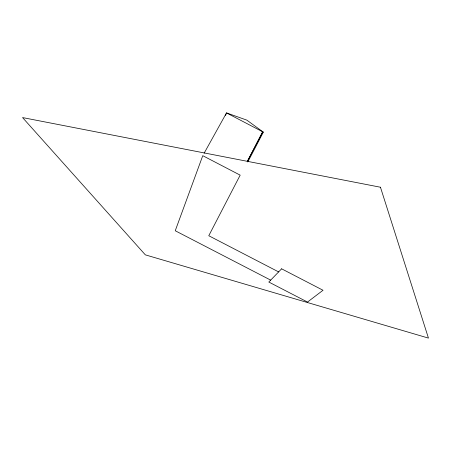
<?xml version="1.0" encoding="UTF-8"?>
<svg xmlns="http://www.w3.org/2000/svg" width="451" height="451" viewBox="0 0 451 451"><rect width="100%" height="100%" fill="white"/><g stroke="black" fill="none" stroke-linecap="round" stroke-linejoin="round"><path stroke-width="0.68" d="M225.528 115.445L226.515 112.908L246.838 120.129L263.333 132.143L247.802 161.96M247.249 161.667L262.724 131.822L247.261 161.531M204.117 153.233L226.515 112.908L263.333 132.143M278.633 271.908L208.779 235.732L240.174 175.151L202.764 155.68L175.242 230.754L270.679 280.122M281.621 268.819L268.819 282.044L307.509 302.057L323.029 290.258L281.621 268.819M380.458 187.233L22.55 117.57L145.335 254.854L428.45 338.103L380.458 187.233"/></g></svg>
